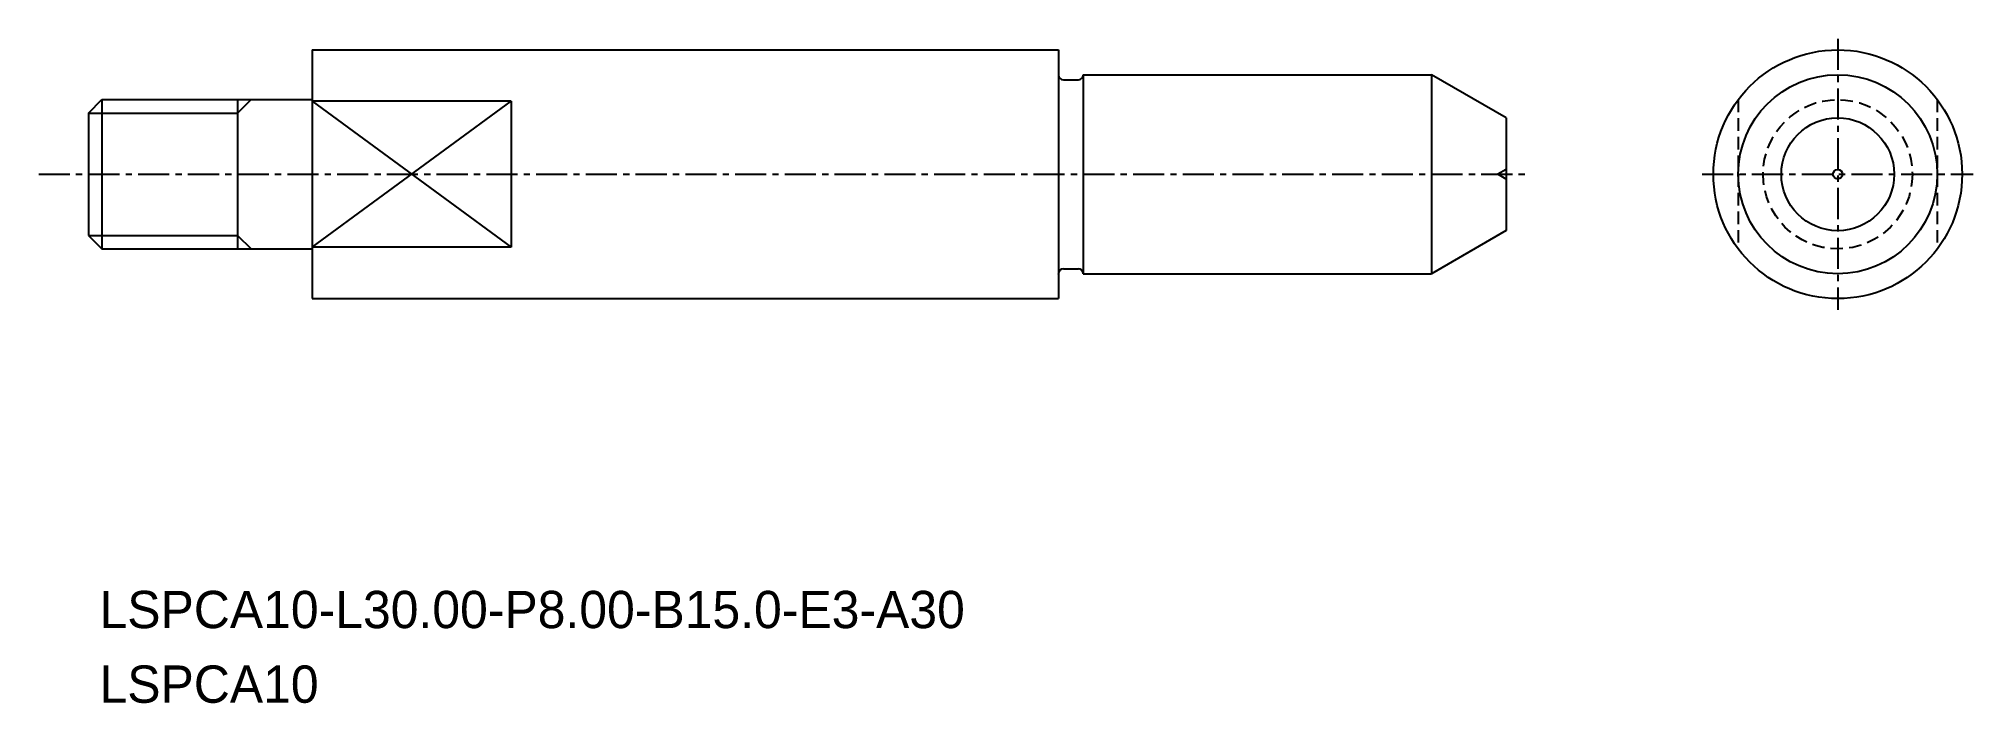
# Model space of a CAD drawing. Extents: x -1202.4 to -1124.6, y -520 to -493.2.
import ezdxf

# ---------------------------------------------------------------- set-up
doc = ezdxf.new("R2010")
doc.units = 0
doc.linetypes.add('CENTER', pattern=[2, 1.25, -0.25, 0.25, -0.25])
doc.linetypes.add('DASHED', pattern=[0.75, 0.5, -0.25])
doc.layers.get('0').update_dxf_attribs({"linetype": 'CONTINUOUS'})
doc.layers.add('CENTER', color=1, linetype='CENTER')

msp = doc.modelspace()

# ---------------------------------------------------------------- linework, layer by layer
at = {"color": 7, "linetype": 'CONTINUOUS'}
for p, q in [((-1191.42, -493.698), (-1161.42, -493.698)), ((-1161.42, -494.688), (-1161.42, -494.698)), ((-1160.42, -494.698), (-1146.42, -494.698)), ((-1160.42, -494.698), (-1160.42, -494.698)), ((-1161.22, -494.898), (-1160.62, -494.898)), ((-1199.878, -495.698), (-1191.42, -495.698)), ((-1199.878, -501.698), (-1191.42, -501.698)), ((-1161.42, -502.708), (-1161.42, -502.698)), ((-1161.22, -502.498), (-1160.62, -502.498)), ((-1160.42, -502.698), (-1160.42, -502.698)), ((-1160.42, -502.698), (-1146.42, -502.698)), ((-1191.42, -503.698), (-1161.42, -503.698))]:
    msp.add_line(p, q, dxfattribs=at)
for p, q in [((-1191.42, -493.698), (-1191.42, -503.698)), ((-1161.42, -493.698), (-1161.42, -503.698)), ((-1160.42, -494.698), (-1160.42, -502.698)), ((-1143.42, -496.43), (-1146.42, -494.698)), ((-1200.42, -496.239), (-1199.878, -495.698)), ((-1200.42, -496.239), (-1200.42, -501.156)), ((-1199.878, -495.698), (-1199.878, -501.698)), ((-1194.42, -495.698), (-1194.42, -501.698)), ((-1183.42, -495.761), (-1191.42, -495.761)), ((-1183.42, -495.761), (-1183.42, -501.634)), ((-1200.42, -501.156), (-1199.878, -501.698)), ((-1183.42, -501.634), (-1191.42, -501.634)), ((-1143.42, -500.965), (-1146.42, -502.698))]:
    msp.add_line(p, q)
at = {"linetype": 'CONTINUOUS'}
for p, q in [((-1146.42, -494.698), (-1146.42, -502.698)), ((-1143.42, -496.43), (-1143.42, -500.965))]:
    msp.add_line(p, q, dxfattribs=at)
at = {"color": 3, "linetype": 'CONTINUOUS'}
for p, q in [((-1200.42, -496.239), (-1194.42, -496.239)), ((-1194.42, -496.239), (-1193.878, -495.698)), ((-1200.42, -501.156), (-1194.42, -501.156)), ((-1194.42, -501.156), (-1193.878, -501.698))]:
    msp.add_line(p, q, dxfattribs=at)
at = {"color": 3}
for p, q in [((-1191.42, -501.634), (-1183.42, -495.761)), ((-1191.42, -495.761), (-1183.42, -501.634)), ((-1143.42, -498.506), (-1143.759, -498.698)), ((-1143.42, -498.89), (-1143.759, -498.698))]:
    msp.add_line(p, q, dxfattribs=at)
at = {"color": 3, "linetype": 'DASHED'}
for p, q in [((-1134.087, -495.698), (-1134.087, -501.698)), ((-1126.087, -495.698), (-1126.087, -501.698))]:
    msp.add_line(p, q, dxfattribs=at)
at = {"linetype": 'CONTINUOUS'}
msp.add_circle((-1130.087, -498.698), 5, dxfattribs=at)
for radius in [4, 2.268, 0.192]:
    msp.add_circle((-1130.087, -498.698), radius)
at = {"color": 3, "linetype": 'DASHED'}
msp.add_circle((-1130.087, -498.698), 3, dxfattribs=at)
at = {"color": 7, "linetype": 'CONTINUOUS'}
for centre, start, end in [((-1161.22, -494.698), 180, 270), ((-1160.62, -494.698), 270, 0), ((-1161.22, -502.698), 90, 180), ((-1160.62, -502.698), 0, 90)]:
    msp.add_arc(centre, 0.2, start, end, dxfattribs=at)
at = {"layer": 'CENTER', "color": 1, "linetype": 'CENTER'}
for p, q in [((-1130.087, -493.248), (-1130.087, -504.148)), ((-1202.42, -498.698), (-1142.42, -498.698)), ((-1135.537, -498.698), (-1124.637, -498.698))]:
    msp.add_line(p, q, dxfattribs=at)

# ---------------------------------------------------------------- texts
for s, p in [('LSPCA10-L30.00-P8.00-B15.0-E3-A30', (-1199.974, -516.947)), ('LSPCA10', (-1199.974, -519.947))]:
    msp.add_text(s, height=1.5).set_placement(p)

doc.saveas('drawing.dxf')
